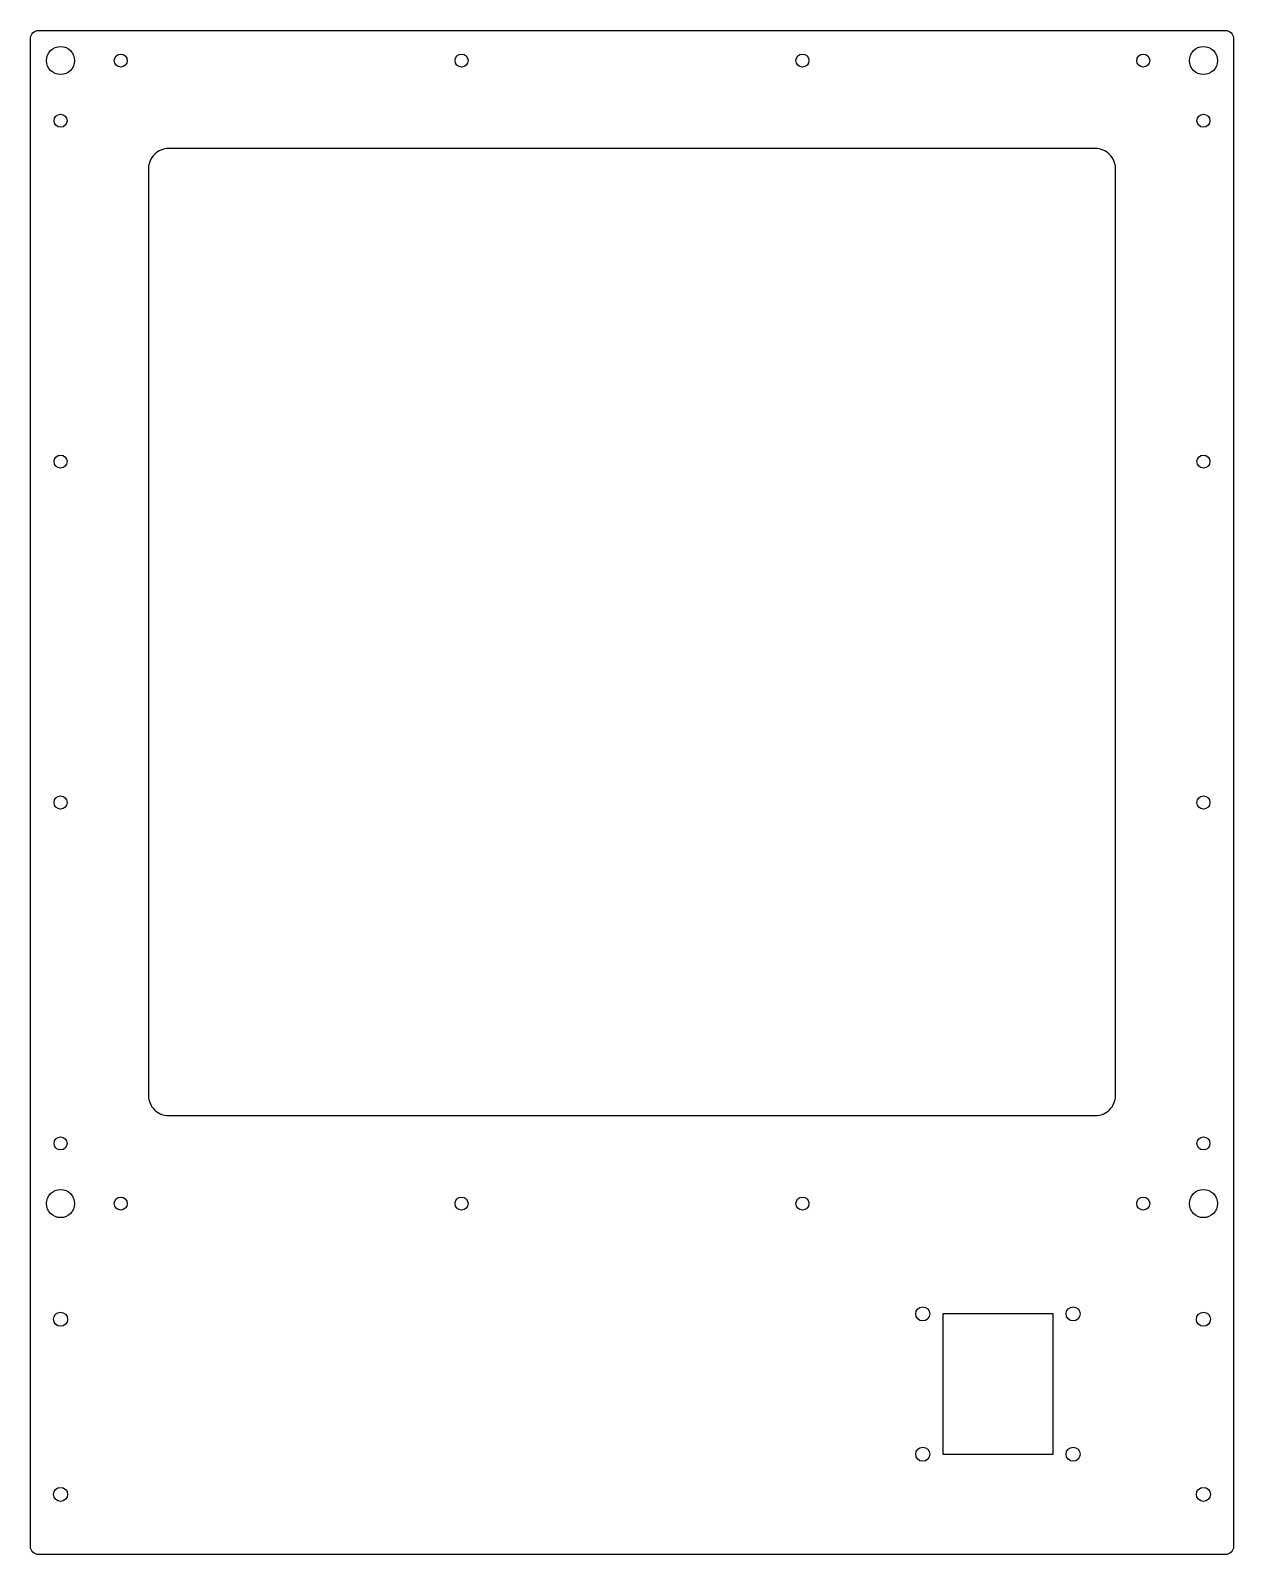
# Model space of a CAD drawing. Header units: millimetres. Extents: x -171 to 129, y -373 to 7.
import ezdxf

# ---------------------------------------------------------------- set-up
doc = ezdxf.new("R2010")
doc.units = ezdxf.units.MM
doc.layers.get('0').update_dxf_attribs({"linetype": 'CONTINUOUS'})

msp = doc.modelspace()

# ---------------------------------------------------------------- linework, layer by layer
for points in [[(-168.8, -373, -0.414214), (-170.8, -371), (-170.8, 5, -0.414214), (-168.8, 7), (127.2, 7, -0.414214), (129.2, 5), (129.2, -371, -0.414214), (127.2, -373)], [(94.76, -22.44), (-136.36, -22.44, 0.414214), (-141.36, -27.44), (-141.36, -258.56, 0.414214), (-136.36, -263.56), (94.76, -263.56, 0.414214), (99.76, -258.56), (99.76, -27.44, 0.414214)]]:
    msp.add_lwpolyline(points, format="xyb", close=True)
msp.add_lwpolyline([(84.2, -313), (56.7, -313), (56.7, -348), (84.2, -348)], close=True)
for centre, radius in [((-163.3, -0.5), 3.5), ((-148.3, -0.5), 1.62), ((-63.3, -0.5), 1.62), ((21.7, -0.5), 1.63), ((106.7, -0.5), 1.62), ((121.7, -0.5), 3.5), ((-163.3, -15.5), 1.62), ((121.7, -15.5), 1.62), ((-163.3, -100.5), 1.63), ((121.7, -100.5), 1.62), ((-163.3, -185.5), 1.63), ((121.7, -185.5), 1.63), ((-163.3, -270.5), 1.63), ((121.7, -270.5), 1.63), ((-163.3, -285.5), 3.5), ((-148.3, -285.5), 1.62), ((-63.3, -285.5), 1.63), ((21.7, -285.5), 1.62), ((106.7, -285.5), 1.63), ((121.7, -285.5), 3.5), ((51.7, -313), 1.75), ((89.2, -313), 1.75), ((-163.3, -314.35), 1.75), ((121.7, -314.35), 1.75), ((51.7, -348), 1.75), ((89.2, -348), 1.75), ((-163.3, -358), 1.75), ((121.7, -358), 1.75)]:
    msp.add_circle(centre, radius)

doc.saveas('drawing.dxf')
